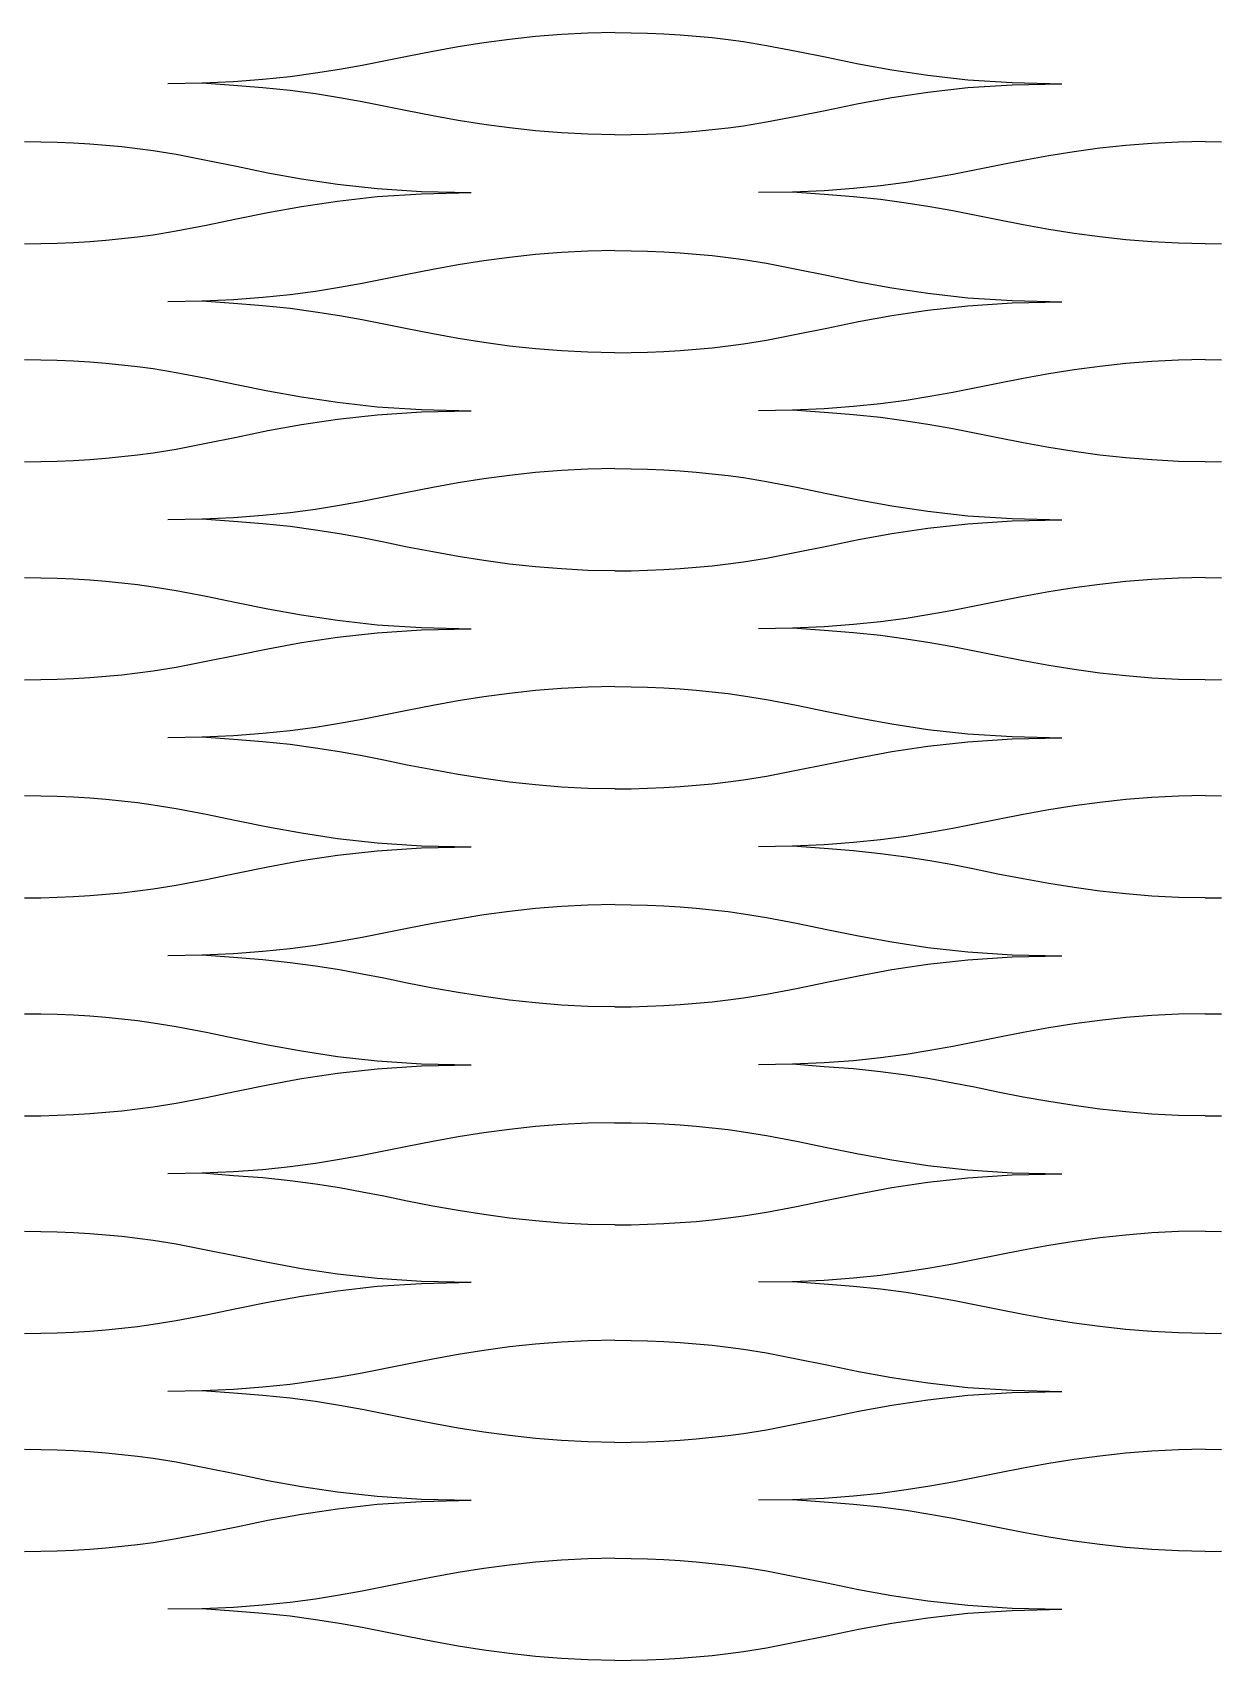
# Model space of a CAD drawing. Extents: x -52 to 52, y -74 to 74.
# Drawn here: x 0.18 to 26.18, y -36.51 to -0.68 of the extents above; entities that cross this region are included whole.
import ezdxf

# ---------------------------------------------------------------- set-up
doc = ezdxf.new("R2010")
doc.units = 0
doc.header["$MEASUREMENT"] = 0
doc.layers.get('0').update_dxf_attribs({"linetype": 'CONTINUOUS'})

msp = doc.modelspace()

# ---------------------------------------------------------------- linework, layer by layer
for p, q in [((11.826, -0.716), (11.251, -0.763)), ((12.408, -0.687), (11.826, -0.716)), ((13, -0.677), (12.408, -0.687)), ((13, -0.677), (13.361, -0.68)), ((13.361, -0.68), (13.722, -0.689)), ((13.722, -0.689), (14.082, -0.705)), ((14.082, -0.705), (14.44, -0.726)), ((9.554, -0.992), (8.993, -1.092)), ((10.117, -0.903), (9.554, -0.992)), ((10.682, -0.826), (10.117, -0.903)), ((11.251, -0.763), (10.682, -0.826)), ((14.44, -0.726), (14.795, -0.755)), ((14.795, -0.755), (15.146, -0.789)), ((15.146, -0.789), (15.494, -0.829)), ((15.494, -0.829), (15.837, -0.876)), ((15.837, -0.876), (16.341, -0.958)), ((16.341, -0.958), (17.004, -1.084)), ((7.439, -1.4), (6.939, -1.49)), ((7.917, -1.306), (7.439, -1.4)), ((8.431, -1.201), (7.917, -1.306)), ((8.993, -1.092), (8.431, -1.201)), ((17.004, -1.084), (17.672, -1.221)), ((17.672, -1.221), (18.364, -1.362)), ((18.364, -1.362), (19.099, -1.497)), ((3.913, -1.791), (3.161, -1.802)), ((4.608, -1.76), (3.913, -1.791)), ((4.608, -1.843), (3.913, -1.791)), ((5.252, -1.711), (4.608, -1.76)), ((5.852, -1.649), (5.252, -1.711)), ((6.412, -1.574), (5.852, -1.649)), ((6.939, -1.49), (6.412, -1.574)), ((19.099, -1.497), (19.895, -1.617)), ((19.895, -1.617), (20.771, -1.714)), ((20.771, -1.714), (21.746, -1.778)), ((21.746, -1.778), (22.839, -1.802)), ((5.252, -1.892), (4.608, -1.843)), ((5.852, -1.954), (5.252, -1.892)), ((6.412, -2.029), (5.852, -1.954)), ((6.939, -2.113), (6.412, -2.029)), ((7.439, -2.203), (6.939, -2.113)), ((18.364, -2.241), (19.099, -2.106)), ((19.099, -2.106), (19.895, -1.986)), ((19.895, -1.986), (20.771, -1.889)), ((20.771, -1.889), (21.746, -1.825)), ((21.746, -1.825), (22.839, -1.802)), ((7.917, -2.297), (7.439, -2.203)), ((8.431, -2.402), (7.917, -2.297)), ((8.993, -2.511), (8.431, -2.402)), ((17.004, -2.519), (17.672, -2.382)), ((17.672, -2.382), (18.364, -2.241)), ((9.554, -2.611), (8.993, -2.511)), ((10.117, -2.7), (9.554, -2.611)), ((10.682, -2.777), (10.117, -2.7)), ((11.251, -2.84), (10.682, -2.777)), ((11.826, -2.887), (11.251, -2.84)), ((14.44, -2.876), (14.795, -2.848)), ((14.795, -2.848), (15.146, -2.814)), ((15.146, -2.814), (15.494, -2.774)), ((15.494, -2.774), (15.837, -2.727)), ((15.837, -2.727), (16.341, -2.645)), ((16.341, -2.645), (17.004, -2.519)), ((0, -3.076), (0.361, -3.079)), ((0.361, -3.079), (0.722, -3.089)), ((0.722, -3.089), (1.082, -3.104)), ((1.082, -3.104), (1.44, -3.126)), ((1.44, -3.126), (1.795, -3.154)), ((1.795, -3.154), (2.146, -3.188)), ((2.146, -3.188), (2.494, -3.229)), ((12.408, -2.916), (11.826, -2.887)), ((13, -2.926), (12.408, -2.916)), ((13, -2.926), (13.361, -2.923)), ((13.361, -2.923), (13.722, -2.914)), ((13.722, -2.914), (14.082, -2.898)), ((14.082, -2.898), (14.44, -2.876)), ((24.251, -3.163), (23.682, -3.225)), ((24.826, -3.116), (24.251, -3.163)), ((25.408, -3.087), (24.826, -3.116)), ((26, -3.076), (25.408, -3.087)), ((26, -3.076), (26.361, -3.079)), ((2.494, -3.229), (2.837, -3.276)), ((2.837, -3.276), (3.341, -3.357)), ((3.341, -3.357), (4.004, -3.483)), ((4.004, -3.483), (4.672, -3.621)), ((21.993, -3.491), (21.431, -3.6)), ((22.554, -3.391), (21.993, -3.491)), ((23.117, -3.302), (22.554, -3.391)), ((23.682, -3.225), (23.117, -3.302)), ((4.672, -3.621), (5.364, -3.762)), ((5.364, -3.762), (6.099, -3.896)), ((6.099, -3.896), (6.895, -4.017)), ((19.939, -3.89), (19.412, -3.974)), ((20.439, -3.799), (19.939, -3.89)), ((20.917, -3.705), (20.439, -3.799)), ((21.431, -3.6), (20.917, -3.705)), ((6.895, -4.017), (7.771, -4.113)), ((6.895, -4.386), (7.771, -4.289)), ((7.771, -4.113), (8.746, -4.178)), ((7.771, -4.289), (8.746, -4.225)), ((8.746, -4.178), (9.839, -4.201)), ((8.746, -4.225), (9.839, -4.201)), ((16.913, -4.19), (16.161, -4.201)), ((17.608, -4.159), (16.913, -4.19)), ((17.608, -4.243), (16.913, -4.19)), ((18.252, -4.111), (17.608, -4.159)), ((18.252, -4.291), (17.608, -4.243)), ((18.852, -4.048), (18.252, -4.111)), ((18.852, -4.354), (18.252, -4.291)), ((19.412, -3.974), (18.852, -4.048)), ((4.672, -4.781), (5.364, -4.641)), ((5.364, -4.641), (6.099, -4.506)), ((6.099, -4.506), (6.895, -4.386)), ((19.412, -4.429), (18.852, -4.354)), ((19.939, -4.513), (19.412, -4.429)), ((20.439, -4.603), (19.939, -4.513)), ((20.917, -4.697), (20.439, -4.603)), ((3.341, -5.045), (4.004, -4.919)), ((4.004, -4.919), (4.672, -4.781)), ((21.431, -4.802), (20.917, -4.697)), ((21.993, -4.911), (21.431, -4.802)), ((22.554, -5.011), (21.993, -4.911)), ((23.117, -5.1), (22.554, -5.011)), ((0, -5.326), (0.361, -5.323)), ((0.361, -5.323), (0.722, -5.314)), ((0.722, -5.314), (1.082, -5.298)), ((1.082, -5.298), (1.44, -5.276)), ((1.44, -5.276), (1.795, -5.248)), ((1.795, -5.248), (2.146, -5.214)), ((2.146, -5.214), (2.494, -5.173)), ((2.494, -5.173), (2.837, -5.127)), ((2.837, -5.127), (3.341, -5.045)), ((23.682, -5.177), (23.117, -5.1)), ((24.251, -5.24), (23.682, -5.177)), ((24.826, -5.286), (24.251, -5.24)), ((25.408, -5.316), (24.826, -5.286)), ((26, -5.326), (25.408, -5.316)), ((26, -5.326), (26.361, -5.323)), ((10.117, -5.702), (9.554, -5.791)), ((10.682, -5.625), (10.117, -5.702)), ((11.251, -5.563), (10.682, -5.625)), ((11.826, -5.516), (11.251, -5.563)), ((12.408, -5.487), (11.826, -5.516)), ((13, -5.476), (12.408, -5.487)), ((13, -5.476), (13.361, -5.479)), ((13.361, -5.479), (13.722, -5.489)), ((13.722, -5.489), (14.082, -5.504)), ((14.082, -5.504), (14.44, -5.526)), ((14.44, -5.526), (14.795, -5.554)), ((14.795, -5.554), (15.146, -5.588)), ((15.146, -5.588), (15.494, -5.629)), ((15.494, -5.629), (15.837, -5.676)), ((15.837, -5.676), (16.341, -5.757)), ((8.431, -6), (7.917, -6.105)), ((8.993, -5.891), (8.431, -6)), ((9.554, -5.791), (8.993, -5.891)), ((16.341, -5.757), (17.004, -5.883)), ((17.004, -5.883), (17.672, -6.021)), ((17.672, -6.021), (18.364, -6.162)), ((5.852, -6.448), (5.252, -6.511)), ((6.412, -6.374), (5.852, -6.448)), ((6.939, -6.29), (6.412, -6.374)), ((7.439, -6.199), (6.939, -6.29)), ((7.917, -6.105), (7.439, -6.199)), ((18.364, -6.162), (19.099, -6.296)), ((19.099, -6.296), (19.895, -6.417)), ((19.895, -6.417), (20.771, -6.513)), ((3.913, -6.59), (3.161, -6.601)), ((4.608, -6.559), (3.913, -6.59)), ((4.608, -6.643), (3.913, -6.59)), ((5.252, -6.511), (4.608, -6.559)), ((5.252, -6.691), (4.608, -6.643)), ((5.852, -6.754), (5.252, -6.691)), ((6.412, -6.829), (5.852, -6.754)), ((19.099, -6.906), (19.895, -6.786)), ((19.895, -6.786), (20.771, -6.689)), ((20.771, -6.513), (21.746, -6.578)), ((20.771, -6.689), (21.746, -6.625)), ((21.746, -6.578), (22.839, -6.601)), ((21.746, -6.625), (22.839, -6.601)), ((6.939, -6.913), (6.412, -6.829)), ((7.439, -7.003), (6.939, -6.913)), ((7.917, -7.097), (7.439, -7.003)), ((8.431, -7.202), (7.917, -7.097)), ((17.672, -7.181), (18.364, -7.041)), ((18.364, -7.041), (19.099, -6.906)), ((8.993, -7.311), (8.431, -7.202)), ((9.554, -7.411), (8.993, -7.311)), ((10.117, -7.5), (9.554, -7.411)), ((10.682, -7.577), (10.117, -7.5)), ((15.837, -7.527), (16.341, -7.445)), ((16.341, -7.445), (17.004, -7.319)), ((17.004, -7.319), (17.672, -7.181)), ((0, -7.876), (0.361, -7.879)), ((0.361, -7.879), (0.722, -7.888)), ((11.251, -7.64), (10.682, -7.577)), ((11.826, -7.686), (11.251, -7.64)), ((12.408, -7.716), (11.826, -7.686)), ((13, -7.726), (12.408, -7.716)), ((13, -7.726), (13.361, -7.723)), ((13.361, -7.723), (13.722, -7.714)), ((13.722, -7.714), (14.082, -7.698)), ((14.082, -7.698), (14.44, -7.676)), ((14.44, -7.676), (14.795, -7.648)), ((14.795, -7.648), (15.146, -7.614)), ((15.146, -7.614), (15.494, -7.573)), ((15.494, -7.573), (15.837, -7.527)), ((26, -7.876), (25.408, -7.886)), ((26, -7.876), (26.361, -7.879)), ((0.722, -7.888), (1.082, -7.904)), ((1.082, -7.904), (1.44, -7.926)), ((1.44, -7.926), (1.795, -7.954)), ((1.795, -7.954), (2.146, -7.988)), ((2.146, -7.988), (2.494, -8.029)), ((2.494, -8.029), (2.837, -8.075)), ((2.837, -8.075), (3.341, -8.157)), ((3.341, -8.157), (4.004, -8.283)), ((22.554, -8.191), (21.993, -8.291)), ((23.117, -8.102), (22.554, -8.191)), ((23.682, -8.025), (23.117, -8.102)), ((24.251, -7.962), (23.682, -8.025)), ((24.826, -7.916), (24.251, -7.962)), ((25.408, -7.886), (24.826, -7.916)), ((4.004, -8.283), (4.672, -8.421)), ((4.672, -8.421), (5.364, -8.561)), ((5.364, -8.561), (6.099, -8.696)), ((20.439, -8.599), (19.939, -8.689)), ((20.917, -8.505), (20.439, -8.599)), ((21.431, -8.4), (20.917, -8.505)), ((21.993, -8.291), (21.431, -8.4)), ((6.099, -8.696), (6.895, -8.816)), ((6.895, -8.816), (7.771, -8.913)), ((7.771, -8.913), (8.746, -8.977)), ((17.608, -8.959), (16.913, -8.99)), ((18.252, -8.911), (17.608, -8.959)), ((18.852, -8.848), (18.252, -8.911)), ((19.412, -8.773), (18.852, -8.848)), ((19.939, -8.689), (19.412, -8.773)), ((5.364, -9.44), (6.099, -9.306)), ((6.099, -9.306), (6.895, -9.185)), ((6.895, -9.185), (7.771, -9.089)), ((7.771, -9.089), (8.746, -9.024)), ((8.746, -8.977), (9.839, -9.001)), ((8.746, -9.024), (9.839, -9.001)), ((16.913, -8.99), (16.161, -9.001)), ((17.608, -9.043), (16.913, -8.99)), ((18.252, -9.091), (17.608, -9.043)), ((18.852, -9.154), (18.252, -9.091)), ((19.412, -9.228), (18.852, -9.154)), ((19.939, -9.312), (19.412, -9.228)), ((20.439, -9.403), (19.939, -9.312)), ((4.004, -9.719), (4.672, -9.581)), ((4.672, -9.581), (5.364, -9.44)), ((20.917, -9.497), (20.439, -9.403)), ((21.431, -9.602), (20.917, -9.497)), ((21.993, -9.711), (21.431, -9.602)), ((1.795, -10.048), (2.146, -10.013)), ((2.146, -10.013), (2.494, -9.973)), ((2.494, -9.973), (2.837, -9.926)), ((2.837, -9.926), (3.341, -9.845)), ((3.341, -9.845), (4.004, -9.719)), ((22.554, -9.811), (21.993, -9.711)), ((23.117, -9.9), (22.554, -9.811)), ((23.682, -9.977), (23.117, -9.9)), ((24.251, -10.039), (23.682, -9.977)), ((0, -10.126), (0.361, -10.123)), ((0.361, -10.123), (0.722, -10.113)), ((0.722, -10.113), (1.082, -10.098)), ((1.082, -10.098), (1.44, -10.076)), ((1.44, -10.076), (1.795, -10.048)), ((11.251, -10.362), (10.682, -10.425)), ((11.826, -10.316), (11.251, -10.362)), ((12.408, -10.286), (11.826, -10.316)), ((13, -10.276), (12.408, -10.286)), ((13, -10.276), (13.361, -10.279)), ((13.361, -10.279), (13.722, -10.288)), ((13.722, -10.288), (14.082, -10.304)), ((14.082, -10.304), (14.44, -10.326)), ((14.44, -10.326), (14.795, -10.354)), ((14.795, -10.354), (15.146, -10.388)), ((15.146, -10.388), (15.494, -10.429)), ((24.826, -10.086), (24.251, -10.039)), ((25.408, -10.116), (24.826, -10.086)), ((26, -10.126), (25.408, -10.116)), ((26, -10.126), (26.361, -10.123)), ((8.993, -10.691), (8.431, -10.8)), ((9.554, -10.591), (8.993, -10.691)), ((10.117, -10.502), (9.554, -10.591)), ((10.682, -10.425), (10.117, -10.502)), ((15.494, -10.429), (15.837, -10.475)), ((15.837, -10.475), (16.341, -10.557)), ((16.341, -10.557), (17.004, -10.683)), ((17.004, -10.683), (17.672, -10.821)), ((6.939, -11.089), (6.412, -11.173)), ((7.439, -10.999), (6.939, -11.089)), ((7.917, -10.905), (7.439, -10.999)), ((8.431, -10.8), (7.917, -10.905)), ((17.672, -10.821), (18.364, -10.961)), ((18.364, -10.961), (19.099, -11.096)), ((19.099, -11.096), (19.895, -11.216)), ((3.913, -11.39), (3.161, -11.401)), ((4.608, -11.359), (3.913, -11.39)), ((4.608, -11.443), (3.913, -11.39)), ((5.252, -11.311), (4.608, -11.359)), ((5.252, -11.491), (4.608, -11.443)), ((5.852, -11.248), (5.252, -11.311)), ((6.412, -11.173), (5.852, -11.248)), ((19.895, -11.216), (20.771, -11.313)), ((20.771, -11.313), (21.746, -11.377)), ((20.771, -11.489), (21.746, -11.424)), ((21.746, -11.377), (22.839, -11.401)), ((21.746, -11.424), (22.839, -11.401)), ((5.852, -11.554), (5.252, -11.491)), ((6.412, -11.628), (5.852, -11.554)), ((6.939, -11.712), (6.412, -11.628)), ((7.439, -11.803), (6.939, -11.712)), ((7.917, -11.897), (7.439, -11.803)), ((18.364, -11.84), (19.099, -11.706)), ((19.099, -11.706), (19.895, -11.585)), ((19.895, -11.585), (20.771, -11.489)), ((8.431, -12.002), (7.917, -11.897)), ((8.993, -12.111), (8.431, -12.002)), ((9.554, -12.211), (8.993, -12.111)), ((16.341, -12.245), (17.004, -12.119)), ((17.004, -12.119), (17.672, -11.981)), ((17.672, -11.981), (18.364, -11.84)), ((10.117, -12.3), (9.554, -12.211)), ((10.682, -12.377), (10.117, -12.3)), ((11.251, -12.439), (10.682, -12.377)), ((11.826, -12.486), (11.251, -12.439)), ((12.408, -12.516), (11.826, -12.486)), ((13, -12.526), (12.408, -12.516)), ((13, -12.526), (13.361, -12.523)), ((13.361, -12.523), (13.722, -12.513)), ((13.722, -12.513), (14.082, -12.498)), ((14.082, -12.498), (14.44, -12.476)), ((14.44, -12.476), (14.795, -12.448)), ((14.795, -12.448), (15.146, -12.413)), ((15.146, -12.413), (15.494, -12.373)), ((15.494, -12.373), (15.837, -12.326)), ((15.837, -12.326), (16.341, -12.245)), ((0, -12.676), (0.361, -12.679)), ((0.361, -12.679), (0.722, -12.688)), ((0.722, -12.688), (1.082, -12.704)), ((1.082, -12.704), (1.44, -12.726)), ((1.44, -12.726), (1.795, -12.754)), ((1.795, -12.754), (2.146, -12.788)), ((2.146, -12.788), (2.494, -12.828)), ((2.494, -12.828), (2.837, -12.875)), ((2.837, -12.875), (3.341, -12.957)), ((23.682, -12.825), (23.117, -12.902)), ((24.251, -12.762), (23.682, -12.825)), ((24.826, -12.715), (24.251, -12.762)), ((25.408, -12.686), (24.826, -12.715)), ((26, -12.676), (25.408, -12.686)), ((26, -12.676), (26.361, -12.679)), ((3.341, -12.957), (4.004, -13.083)), ((4.004, -13.083), (4.672, -13.22)), ((4.672, -13.22), (5.364, -13.361)), ((21.431, -13.2), (20.917, -13.305)), ((21.993, -13.091), (21.431, -13.2)), ((22.554, -12.991), (21.993, -13.091)), ((23.117, -12.902), (22.554, -12.991)), ((5.364, -13.361), (6.099, -13.496)), ((6.099, -13.496), (6.895, -13.616)), ((6.895, -13.616), (7.771, -13.713)), ((19.412, -13.573), (18.852, -13.648)), ((19.939, -13.489), (19.412, -13.573)), ((20.439, -13.399), (19.939, -13.489)), ((20.917, -13.305), (20.439, -13.399)), ((6.895, -13.985), (7.771, -13.888)), ((7.771, -13.713), (8.746, -13.777)), ((7.771, -13.888), (8.746, -13.824)), ((8.746, -13.777), (9.839, -13.801)), ((8.746, -13.824), (9.839, -13.801)), ((16.913, -13.79), (16.161, -13.801)), ((17.608, -13.759), (16.913, -13.79)), ((17.608, -13.842), (16.913, -13.79)), ((18.252, -13.711), (17.608, -13.759)), ((18.252, -13.891), (17.608, -13.842)), ((18.852, -13.648), (18.252, -13.711)), ((18.852, -13.953), (18.252, -13.891)), ((19.412, -14.028), (18.852, -13.953)), ((4.672, -14.381), (5.364, -14.24)), ((5.364, -14.24), (6.099, -14.105)), ((6.099, -14.105), (6.895, -13.985)), ((19.939, -14.112), (19.412, -14.028)), ((20.439, -14.202), (19.939, -14.112)), ((20.917, -14.296), (20.439, -14.202)), ((21.431, -14.401), (20.917, -14.296)), ((2.837, -14.726), (3.341, -14.644)), ((3.341, -14.644), (4.004, -14.518)), ((4.004, -14.518), (4.672, -14.381)), ((21.993, -14.51), (21.431, -14.401)), ((22.554, -14.61), (21.993, -14.51)), ((23.117, -14.699), (22.554, -14.61)), ((0, -14.925), (0.361, -14.922)), ((0.361, -14.922), (0.722, -14.913)), ((0.722, -14.913), (1.082, -14.897)), ((1.082, -14.897), (1.44, -14.876)), ((1.44, -14.876), (1.795, -14.847)), ((1.795, -14.847), (2.146, -14.813)), ((2.146, -14.813), (2.494, -14.773)), ((2.494, -14.773), (2.837, -14.726)), ((23.682, -14.776), (23.117, -14.699)), ((24.251, -14.839), (23.682, -14.776)), ((24.826, -14.886), (24.251, -14.839)), ((25.408, -14.915), (24.826, -14.886)), ((26, -14.925), (25.408, -14.915)), ((26, -14.925), (26.361, -14.922)), ((9.554, -15.391), (8.993, -15.491)), ((10.117, -15.302), (9.554, -15.391)), ((10.682, -15.225), (10.117, -15.302)), ((11.251, -15.162), (10.682, -15.225)), ((11.826, -15.115), (11.251, -15.162)), ((12.408, -15.086), (11.826, -15.115)), ((13, -15.076), (12.408, -15.086)), ((13, -15.076), (13.361, -15.079)), ((13.361, -15.079), (13.722, -15.088)), ((13.722, -15.088), (14.082, -15.104)), ((14.082, -15.104), (14.44, -15.126)), ((14.44, -15.126), (14.795, -15.154)), ((14.795, -15.154), (15.146, -15.188)), ((15.146, -15.188), (15.494, -15.228)), ((15.494, -15.228), (15.837, -15.275)), ((15.837, -15.275), (16.341, -15.357)), ((16.341, -15.357), (17.004, -15.483)), ((7.917, -15.705), (7.439, -15.799)), ((8.431, -15.6), (7.917, -15.705)), ((8.993, -15.491), (8.431, -15.6)), ((17.004, -15.483), (17.672, -15.62)), ((17.672, -15.62), (18.364, -15.761)), ((18.364, -15.761), (19.099, -15.896)), ((5.252, -16.111), (4.608, -16.159)), ((5.852, -16.048), (5.252, -16.111)), ((6.412, -15.973), (5.852, -16.048)), ((6.939, -15.889), (6.412, -15.973)), ((7.439, -15.799), (6.939, -15.889)), ((19.099, -15.896), (19.895, -16.016)), ((19.895, -16.016), (20.771, -16.113)), ((20.771, -16.113), (21.746, -16.177)), ((3.913, -16.19), (3.161, -16.201)), ((4.608, -16.159), (3.913, -16.19)), ((4.608, -16.242), (3.913, -16.19)), ((5.252, -16.291), (4.608, -16.242)), ((5.852, -16.353), (5.252, -16.291)), ((6.412, -16.428), (5.852, -16.353)), ((6.939, -16.512), (6.412, -16.428)), ((19.099, -16.505), (19.895, -16.385)), ((19.895, -16.385), (20.771, -16.288)), ((20.771, -16.288), (21.746, -16.224)), ((21.746, -16.177), (22.839, -16.201)), ((21.746, -16.224), (22.839, -16.201)), ((7.439, -16.602), (6.939, -16.512)), ((7.917, -16.696), (7.439, -16.602)), ((8.431, -16.801), (7.917, -16.696)), ((8.993, -16.91), (8.431, -16.801)), ((17.004, -16.918), (17.672, -16.781)), ((17.672, -16.781), (18.364, -16.64)), ((18.364, -16.64), (19.099, -16.505)), ((9.554, -17.01), (8.993, -16.91)), ((10.117, -17.099), (9.554, -17.01)), ((10.682, -17.176), (10.117, -17.099)), ((11.251, -17.239), (10.682, -17.176)), ((15.146, -17.213), (15.494, -17.173)), ((15.494, -17.173), (15.837, -17.126)), ((15.837, -17.126), (16.341, -17.044)), ((16.341, -17.044), (17.004, -16.918)), ((0, -17.475), (0.361, -17.479)), ((0.361, -17.479), (0.722, -17.488)), ((0.722, -17.488), (1.082, -17.503)), ((1.082, -17.503), (1.44, -17.525)), ((1.44, -17.525), (1.795, -17.553)), ((1.795, -17.553), (2.146, -17.587)), ((11.826, -17.286), (11.251, -17.239)), ((12.408, -17.315), (11.826, -17.286)), ((13, -17.325), (12.408, -17.315)), ((13, -17.325), (13.361, -17.322)), ((13.361, -17.322), (13.722, -17.313)), ((13.722, -17.313), (14.082, -17.297)), ((14.082, -17.297), (14.44, -17.276)), ((14.44, -17.276), (14.795, -17.247)), ((14.795, -17.247), (15.146, -17.213)), ((24.826, -17.515), (24.251, -17.562)), ((25.408, -17.486), (24.826, -17.515)), ((26, -17.475), (25.408, -17.486)), ((26, -17.475), (26.361, -17.479)), ((2.146, -17.587), (2.494, -17.628)), ((2.494, -17.628), (2.837, -17.675)), ((2.837, -17.675), (3.341, -17.756)), ((3.341, -17.756), (4.004, -17.882)), ((4.004, -17.882), (4.672, -18.02)), ((21.993, -17.89), (21.431, -17.999)), ((22.554, -17.791), (21.993, -17.89)), ((23.117, -17.701), (22.554, -17.791)), ((23.682, -17.625), (23.117, -17.701)), ((24.251, -17.562), (23.682, -17.625)), ((4.672, -18.02), (5.364, -18.161)), ((5.364, -18.161), (6.099, -18.295)), ((20.439, -18.198), (19.939, -18.289)), ((20.917, -18.104), (20.439, -18.198)), ((21.431, -17.999), (20.917, -18.104)), ((6.099, -18.295), (6.895, -18.416)), ((6.895, -18.416), (7.771, -18.512)), ((7.771, -18.512), (8.746, -18.577)), ((7.771, -18.688), (8.746, -18.624)), ((8.746, -18.577), (9.839, -18.6)), ((8.746, -18.624), (9.839, -18.6)), ((16.913, -18.589), (16.161, -18.6)), ((17.608, -18.558), (16.913, -18.589)), ((17.608, -18.642), (16.913, -18.589)), ((18.252, -18.51), (17.608, -18.558)), ((18.852, -18.447), (18.252, -18.51)), ((19.412, -18.373), (18.852, -18.447)), ((19.939, -18.289), (19.412, -18.373)), ((5.364, -19.04), (6.099, -18.905)), ((6.099, -18.905), (6.895, -18.785)), ((6.895, -18.785), (7.771, -18.688)), ((18.252, -18.69), (17.608, -18.642)), ((18.852, -18.753), (18.252, -18.69)), ((19.412, -18.828), (18.852, -18.753)), ((19.939, -18.912), (19.412, -18.828)), ((20.439, -19.002), (19.939, -18.912)), ((3.341, -19.444), (4.004, -19.318)), ((4.004, -19.318), (4.672, -19.18)), ((4.672, -19.18), (5.364, -19.04)), ((20.917, -19.096), (20.439, -19.002)), ((21.431, -19.201), (20.917, -19.096)), ((21.993, -19.31), (21.431, -19.201)), ((22.554, -19.41), (21.993, -19.31)), ((0.722, -19.713), (1.082, -19.697)), ((1.082, -19.697), (1.44, -19.675)), ((1.44, -19.675), (1.795, -19.647)), ((1.795, -19.647), (2.146, -19.613)), ((2.146, -19.613), (2.494, -19.572)), ((2.494, -19.572), (2.837, -19.526)), ((2.837, -19.526), (3.341, -19.444)), ((23.117, -19.499), (22.554, -19.41)), ((23.682, -19.576), (23.117, -19.499)), ((24.251, -19.639), (23.682, -19.576)), ((24.826, -19.686), (24.251, -19.639)), ((25.408, -19.715), (24.826, -19.686)), ((0, -19.725), (0.361, -19.722)), ((0.361, -19.722), (0.722, -19.713)), ((10.682, -20.025), (10.117, -20.101)), ((11.251, -19.962), (10.682, -20.025)), ((11.826, -19.915), (11.251, -19.962)), ((12.408, -19.886), (11.826, -19.915)), ((13, -19.875), (12.408, -19.886)), ((13, -19.875), (13.361, -19.879)), ((13.361, -19.879), (13.722, -19.888)), ((13.722, -19.888), (14.082, -19.903)), ((14.082, -19.903), (14.44, -19.925)), ((14.44, -19.925), (14.795, -19.953)), ((14.795, -19.953), (15.146, -19.987)), ((15.146, -19.987), (15.494, -20.028)), ((15.494, -20.028), (15.837, -20.075)), ((26, -19.725), (25.408, -19.715)), ((26, -19.725), (26.361, -19.722)), ((8.431, -20.399), (7.917, -20.504)), ((8.993, -20.29), (8.431, -20.399)), ((9.554, -20.191), (8.993, -20.29)), ((10.117, -20.101), (9.554, -20.191)), ((15.837, -20.075), (16.341, -20.156)), ((16.341, -20.156), (17.004, -20.282)), ((17.004, -20.282), (17.672, -20.42)), ((17.672, -20.42), (18.364, -20.561)), ((6.412, -20.773), (5.852, -20.847)), ((6.939, -20.689), (6.412, -20.773)), ((7.439, -20.598), (6.939, -20.689)), ((7.917, -20.504), (7.439, -20.598)), ((18.364, -20.561), (19.099, -20.695)), ((19.099, -20.695), (19.895, -20.816)), ((3.913, -20.989), (3.161, -21)), ((4.608, -20.958), (3.913, -20.989)), ((4.608, -21.042), (3.913, -20.989)), ((5.252, -20.91), (4.608, -20.958)), ((5.252, -21.09), (4.608, -21.042)), ((5.852, -20.847), (5.252, -20.91)), ((5.852, -21.153), (5.252, -21.09)), ((19.895, -20.816), (20.771, -20.912)), ((19.895, -21.185), (20.771, -21.088)), ((20.771, -20.912), (21.746, -20.977)), ((20.771, -21.088), (21.746, -21.024)), ((21.746, -20.977), (22.839, -21)), ((21.746, -21.024), (22.839, -21)), ((6.412, -21.228), (5.852, -21.153)), ((6.939, -21.312), (6.412, -21.228)), ((7.439, -21.402), (6.939, -21.312)), ((7.917, -21.496), (7.439, -21.402)), ((8.431, -21.601), (7.917, -21.496)), ((17.672, -21.58), (18.364, -21.44)), ((18.364, -21.44), (19.099, -21.305)), ((19.099, -21.305), (19.895, -21.185)), ((8.993, -21.71), (8.431, -21.601)), ((9.554, -21.81), (8.993, -21.71)), ((10.117, -21.899), (9.554, -21.81)), ((15.837, -21.926), (16.341, -21.844)), ((16.341, -21.844), (17.004, -21.718)), ((17.004, -21.718), (17.672, -21.58)), ((10.682, -21.976), (10.117, -21.899)), ((11.251, -22.039), (10.682, -21.976)), ((11.826, -22.086), (11.251, -22.039)), ((12.408, -22.115), (11.826, -22.086)), ((13, -22.125), (12.408, -22.115)), ((13, -22.125), (13.361, -22.122)), ((13.361, -22.122), (13.722, -22.113)), ((13.722, -22.113), (14.082, -22.097)), ((14.082, -22.097), (14.44, -22.075)), ((14.44, -22.075), (14.795, -22.047)), ((14.795, -22.047), (15.146, -22.013)), ((15.146, -22.013), (15.494, -21.972)), ((15.494, -21.972), (15.837, -21.926)), ((0, -22.275), (0.361, -22.278)), ((0.361, -22.278), (0.722, -22.288)), ((0.722, -22.288), (1.082, -22.303)), ((1.082, -22.303), (1.44, -22.325)), ((1.44, -22.325), (1.795, -22.353)), ((1.795, -22.353), (2.146, -22.387)), ((2.146, -22.387), (2.494, -22.428)), ((2.494, -22.428), (2.837, -22.474)), ((2.837, -22.474), (3.341, -22.556)), ((3.341, -22.556), (4.004, -22.682)), ((23.117, -22.501), (22.554, -22.59)), ((23.682, -22.424), (23.117, -22.501)), ((24.251, -22.362), (23.682, -22.424)), ((24.826, -22.315), (24.251, -22.362)), ((25.408, -22.285), (24.826, -22.315)), ((26, -22.275), (25.408, -22.285)), ((26, -22.275), (26.361, -22.278)), ((4.004, -22.682), (4.672, -22.82)), ((4.672, -22.82), (5.364, -22.96)), ((20.917, -22.904), (20.439, -22.998)), ((21.431, -22.799), (20.917, -22.904)), ((21.993, -22.69), (21.431, -22.799)), ((22.554, -22.59), (21.993, -22.69)), ((5.364, -22.96), (6.099, -23.095)), ((6.099, -23.095), (6.895, -23.215)), ((6.895, -23.215), (7.771, -23.312)), ((18.852, -23.247), (18.252, -23.31)), ((19.412, -23.172), (18.852, -23.247)), ((19.939, -23.089), (19.412, -23.172)), ((20.439, -22.998), (19.939, -23.089)), ((6.099, -23.705), (6.895, -23.585)), ((6.895, -23.585), (7.771, -23.488)), ((7.771, -23.312), (8.746, -23.376)), ((7.771, -23.488), (8.746, -23.423)), ((8.746, -23.376), (9.839, -23.4)), ((8.746, -23.423), (9.839, -23.4)), ((16.913, -23.389), (16.161, -23.4)), ((17.608, -23.358), (16.913, -23.389)), ((17.608, -23.442), (16.913, -23.389)), ((18.252, -23.31), (17.608, -23.358)), ((18.252, -23.49), (17.608, -23.442)), ((18.852, -23.553), (18.252, -23.49)), ((19.412, -23.627), (18.852, -23.553)), ((19.939, -23.711), (19.412, -23.627)), ((4.004, -24.118), (4.672, -23.98)), ((4.672, -23.98), (5.364, -23.839)), ((5.364, -23.839), (6.099, -23.705)), ((20.439, -23.802), (19.939, -23.711)), ((20.917, -23.896), (20.439, -23.802)), ((21.431, -24.001), (20.917, -23.896)), ((21.993, -24.11), (21.431, -24.001)), ((2.494, -24.372), (2.837, -24.325)), ((2.837, -24.325), (3.341, -24.244)), ((3.341, -24.244), (4.004, -24.118)), ((22.554, -24.21), (21.993, -24.11)), ((23.117, -24.299), (22.554, -24.21)), ((23.682, -24.376), (23.117, -24.299)), ((0, -24.525), (0.361, -24.522)), ((0.361, -24.522), (0.722, -24.512)), ((0.722, -24.512), (1.082, -24.497)), ((1.082, -24.497), (1.44, -24.475)), ((1.44, -24.475), (1.795, -24.447)), ((1.795, -24.447), (2.146, -24.413)), ((2.146, -24.413), (2.494, -24.372)), ((11.826, -24.715), (11.251, -24.762)), ((12.408, -24.685), (11.826, -24.715)), ((13, -24.675), (12.408, -24.685)), ((13, -24.675), (13.361, -24.678)), ((13.361, -24.678), (13.722, -24.688)), ((13.722, -24.688), (14.082, -24.703)), ((14.082, -24.703), (14.44, -24.725)), ((14.44, -24.725), (14.795, -24.753)), ((24.251, -24.438), (23.682, -24.376)), ((24.826, -24.485), (24.251, -24.438)), ((25.408, -24.515), (24.826, -24.485)), ((26, -24.525), (25.408, -24.515)), ((26, -24.525), (26.361, -24.522)), ((9.554, -24.99), (8.993, -25.09)), ((10.117, -24.901), (9.554, -24.99)), ((10.682, -24.824), (10.117, -24.901)), ((11.251, -24.762), (10.682, -24.824)), ((14.795, -24.753), (15.146, -24.787)), ((15.146, -24.787), (15.494, -24.828)), ((15.494, -24.828), (15.837, -24.874)), ((15.837, -24.874), (16.341, -24.956)), ((16.341, -24.956), (17.004, -25.082)), ((17.004, -25.082), (17.672, -25.22)), ((7.439, -25.398), (6.939, -25.489)), ((7.917, -25.304), (7.439, -25.398)), ((8.431, -25.199), (7.917, -25.304)), ((8.993, -25.09), (8.431, -25.199)), ((17.672, -25.22), (18.364, -25.36)), ((18.364, -25.36), (19.099, -25.495)), ((3.913, -25.789), (3.161, -25.8)), ((4.608, -25.758), (3.913, -25.789)), ((4.608, -25.842), (3.913, -25.789)), ((5.252, -25.71), (4.608, -25.758)), ((5.852, -25.647), (5.252, -25.71)), ((6.412, -25.572), (5.852, -25.647)), ((6.939, -25.489), (6.412, -25.572)), ((19.099, -25.495), (19.895, -25.615)), ((19.895, -25.615), (20.771, -25.712)), ((20.771, -25.712), (21.746, -25.776)), ((21.746, -25.776), (22.839, -25.8)), ((21.746, -25.823), (22.839, -25.8)), ((5.252, -25.89), (4.608, -25.842)), ((5.852, -25.953), (5.252, -25.89)), ((6.412, -26.027), (5.852, -25.953)), ((6.939, -26.111), (6.412, -26.027)), ((7.439, -26.202), (6.939, -26.111)), ((18.364, -26.239), (19.099, -26.105)), ((19.099, -26.105), (19.895, -25.985)), ((19.895, -25.985), (20.771, -25.888)), ((20.771, -25.888), (21.746, -25.823)), ((7.917, -26.296), (7.439, -26.202)), ((8.431, -26.401), (7.917, -26.296)), ((8.993, -26.51), (8.431, -26.401)), ((9.554, -26.61), (8.993, -26.51)), ((16.341, -26.644), (17.004, -26.518)), ((17.004, -26.518), (17.672, -26.38)), ((17.672, -26.38), (18.364, -26.239)), ((10.117, -26.699), (9.554, -26.61)), ((10.682, -26.776), (10.117, -26.699)), ((11.251, -26.838), (10.682, -26.776)), ((11.826, -26.885), (11.251, -26.838)), ((14.082, -26.897), (14.44, -26.875)), ((14.44, -26.875), (14.795, -26.847)), ((14.795, -26.847), (15.146, -26.813)), ((15.146, -26.813), (15.494, -26.772)), ((15.494, -26.772), (15.837, -26.725)), ((15.837, -26.725), (16.341, -26.644)), ((0, -27.064), (0.361, -27.067)), ((0.361, -27.067), (0.722, -27.076)), ((0.722, -27.076), (1.082, -27.092)), ((1.082, -27.092), (1.44, -27.114)), ((1.44, -27.114), (1.795, -27.142)), ((1.795, -27.142), (2.146, -27.176)), ((2.146, -27.176), (2.494, -27.216)), ((2.494, -27.216), (2.837, -27.263)), ((12.408, -26.915), (11.826, -26.885)), ((13, -26.925), (12.408, -26.915)), ((13, -26.925), (13.361, -26.922)), ((13.361, -26.922), (13.722, -26.912)), ((13.722, -26.912), (14.082, -26.897)), ((23.682, -27.213), (23.117, -27.29)), ((24.251, -27.15), (23.682, -27.213)), ((24.826, -27.103), (24.251, -27.15)), ((25.408, -27.074), (24.826, -27.103)), ((26, -27.064), (25.408, -27.074)), ((26, -27.064), (26.361, -27.067)), ((2.837, -27.263), (3.341, -27.345)), ((3.341, -27.345), (4.004, -27.471)), ((4.004, -27.471), (4.672, -27.608)), ((21.431, -27.588), (20.917, -27.693)), ((21.993, -27.479), (21.431, -27.588)), ((22.554, -27.379), (21.993, -27.479)), ((23.117, -27.29), (22.554, -27.379)), ((4.672, -27.608), (5.364, -27.749)), ((5.364, -27.749), (6.099, -27.884)), ((6.099, -27.884), (6.895, -28.004)), ((19.939, -27.877), (19.412, -27.961)), ((20.439, -27.787), (19.939, -27.877)), ((20.917, -27.693), (20.439, -27.787)), ((6.895, -28.004), (7.771, -28.101)), ((6.895, -28.373), (7.771, -28.277)), ((7.771, -28.101), (8.746, -28.165)), ((7.771, -28.277), (8.746, -28.212)), ((8.746, -28.165), (9.839, -28.189)), ((8.746, -28.212), (9.839, -28.189)), ((16.913, -28.178), (16.161, -28.189)), ((17.608, -28.147), (16.913, -28.178)), ((17.608, -28.23), (16.913, -28.178)), ((18.252, -28.099), (17.608, -28.147)), ((18.252, -28.279), (17.608, -28.23)), ((18.852, -28.036), (18.252, -28.099)), ((18.852, -28.341), (18.252, -28.279)), ((19.412, -27.961), (18.852, -28.036)), ((4.672, -28.769), (5.364, -28.628)), ((5.364, -28.628), (6.099, -28.493)), ((6.099, -28.493), (6.895, -28.373)), ((19.412, -28.416), (18.852, -28.341)), ((19.939, -28.5), (19.412, -28.416)), ((20.439, -28.59), (19.939, -28.5)), ((20.917, -28.685), (20.439, -28.59)), ((3.341, -29.033), (4.004, -28.907)), ((4.004, -28.907), (4.672, -28.769)), ((21.431, -28.789), (20.917, -28.685)), ((21.993, -28.898), (21.431, -28.789)), ((22.554, -28.998), (21.993, -28.898)), ((23.117, -29.088), (22.554, -28.998)), ((0, -29.314), (0.361, -29.31)), ((0.361, -29.31), (0.722, -29.301)), ((0.722, -29.301), (1.082, -29.285)), ((1.082, -29.285), (1.44, -29.264)), ((1.44, -29.264), (1.795, -29.236)), ((1.795, -29.236), (2.146, -29.201)), ((2.146, -29.201), (2.494, -29.161)), ((2.494, -29.161), (2.837, -29.114)), ((2.837, -29.114), (3.341, -29.033)), ((23.682, -29.164), (23.117, -29.088)), ((24.251, -29.227), (23.682, -29.164)), ((24.826, -29.274), (24.251, -29.227)), ((25.408, -29.303), (24.826, -29.274)), ((26, -29.314), (25.408, -29.303)), ((26, -29.314), (26.361, -29.31)), ((10.117, -29.69), (9.554, -29.779)), ((10.682, -29.613), (10.117, -29.69)), ((11.251, -29.55), (10.682, -29.613)), ((11.826, -29.503), (11.251, -29.55)), ((12.408, -29.474), (11.826, -29.503)), ((13, -29.464), (12.408, -29.474)), ((13, -29.464), (13.361, -29.467)), ((13.361, -29.467), (13.722, -29.476)), ((13.722, -29.476), (14.082, -29.492)), ((14.082, -29.492), (14.44, -29.514)), ((14.44, -29.514), (14.795, -29.542)), ((14.795, -29.542), (15.146, -29.576)), ((15.146, -29.576), (15.494, -29.616)), ((15.494, -29.616), (15.837, -29.663)), ((15.837, -29.663), (16.341, -29.745)), ((7.917, -30.093), (7.439, -30.187)), ((8.431, -29.988), (7.917, -30.093)), ((8.993, -29.879), (8.431, -29.988)), ((9.554, -29.779), (8.993, -29.879)), ((16.341, -29.745), (17.004, -29.871)), ((17.004, -29.871), (17.672, -30.008)), ((17.672, -30.008), (18.364, -30.149)), ((5.852, -30.436), (5.252, -30.499)), ((6.412, -30.361), (5.852, -30.436)), ((6.939, -30.277), (6.412, -30.361)), ((7.439, -30.187), (6.939, -30.277)), ((18.364, -30.149), (19.099, -30.284)), ((19.099, -30.284), (19.895, -30.404)), ((19.895, -30.404), (20.771, -30.501)), ((3.913, -30.578), (3.161, -30.589)), ((4.608, -30.547), (3.913, -30.578)), ((4.608, -30.63), (3.913, -30.578)), ((5.252, -30.499), (4.608, -30.547)), ((5.252, -30.679), (4.608, -30.63)), ((5.852, -30.741), (5.252, -30.679)), ((6.412, -30.816), (5.852, -30.741)), ((6.939, -30.9), (6.412, -30.816)), ((19.099, -30.893), (19.895, -30.773)), ((19.895, -30.773), (20.771, -30.677)), ((20.771, -30.501), (21.746, -30.565)), ((20.771, -30.677), (21.746, -30.612)), ((21.746, -30.565), (22.839, -30.589)), ((21.746, -30.612), (22.839, -30.589)), ((7.439, -30.99), (6.939, -30.9)), ((7.917, -31.085), (7.439, -30.99)), ((8.431, -31.189), (7.917, -31.085)), ((17.004, -31.307), (17.672, -31.169)), ((17.672, -31.169), (18.364, -31.028)), ((18.364, -31.028), (19.099, -30.893)), ((8.993, -31.298), (8.431, -31.189)), ((9.554, -31.398), (8.993, -31.298)), ((10.117, -31.488), (9.554, -31.398)), ((10.682, -31.564), (10.117, -31.488)), ((15.494, -31.561), (15.837, -31.514)), ((15.837, -31.514), (16.341, -31.433)), ((16.341, -31.433), (17.004, -31.307)), ((0, -31.864), (0.361, -31.867)), ((0.361, -31.867), (0.722, -31.876)), ((0.722, -31.876), (1.082, -31.892)), ((1.082, -31.892), (1.44, -31.913)), ((11.251, -31.627), (10.682, -31.564)), ((11.826, -31.674), (11.251, -31.627)), ((12.408, -31.703), (11.826, -31.674)), ((13, -31.714), (12.408, -31.703)), ((13, -31.714), (13.361, -31.71)), ((13.361, -31.71), (13.722, -31.701)), ((13.722, -31.701), (14.082, -31.685)), ((14.082, -31.685), (14.44, -31.664)), ((14.44, -31.664), (14.795, -31.636)), ((14.795, -31.636), (15.146, -31.601)), ((15.146, -31.601), (15.494, -31.561)), ((25.408, -31.874), (24.826, -31.903)), ((26, -31.864), (25.408, -31.874)), ((26, -31.864), (26.361, -31.867)), ((1.44, -31.913), (1.795, -31.941)), ((1.795, -31.941), (2.146, -31.976)), ((2.146, -31.976), (2.494, -32.016)), ((2.494, -32.016), (2.837, -32.063)), ((2.837, -32.063), (3.341, -32.144)), ((3.341, -32.144), (4.004, -32.27)), ((22.554, -32.179), (21.993, -32.279)), ((23.117, -32.089), (22.554, -32.179)), ((23.682, -32.013), (23.117, -32.089)), ((24.251, -31.95), (23.682, -32.013)), ((24.826, -31.903), (24.251, -31.95)), ((4.004, -32.27), (4.672, -32.408)), ((4.672, -32.408), (5.364, -32.549)), ((5.364, -32.549), (6.099, -32.684)), ((20.439, -32.587), (19.939, -32.677)), ((20.917, -32.493), (20.439, -32.587)), ((21.431, -32.388), (20.917, -32.493)), ((21.993, -32.279), (21.431, -32.388)), ((6.099, -32.684), (6.895, -32.804)), ((6.895, -32.804), (7.771, -32.9)), ((7.771, -32.9), (8.746, -32.965)), ((8.746, -32.965), (9.839, -32.988)), ((17.608, -32.947), (16.913, -32.977)), ((18.252, -32.898), (17.608, -32.947)), ((18.852, -32.836), (18.252, -32.898)), ((19.412, -32.761), (18.852, -32.836)), ((19.939, -32.677), (19.412, -32.761)), ((5.364, -33.428), (6.099, -33.293)), ((6.099, -33.293), (6.895, -33.173)), ((6.895, -33.173), (7.771, -33.076)), ((7.771, -33.076), (8.746, -33.012)), ((8.746, -33.012), (9.839, -32.988)), ((16.913, -32.977), (16.161, -32.988)), ((17.608, -33.03), (16.913, -32.977)), ((18.252, -33.078), (17.608, -33.03)), ((18.852, -33.141), (18.252, -33.078)), ((19.412, -33.216), (18.852, -33.141)), ((19.939, -33.3), (19.412, -33.216)), ((20.439, -33.39), (19.939, -33.3)), ((4.004, -33.706), (4.672, -33.569)), ((4.672, -33.569), (5.364, -33.428)), ((20.917, -33.484), (20.439, -33.39)), ((21.431, -33.589), (20.917, -33.484)), ((21.993, -33.698), (21.431, -33.589)), ((1.44, -34.063), (1.795, -34.035)), ((1.795, -34.035), (2.146, -34.001)), ((2.146, -34.001), (2.494, -33.96)), ((2.494, -33.96), (2.837, -33.914)), ((2.837, -33.914), (3.341, -33.832)), ((3.341, -33.832), (4.004, -33.706)), ((22.554, -33.798), (21.993, -33.698)), ((23.117, -33.887), (22.554, -33.798)), ((23.682, -33.964), (23.117, -33.887)), ((24.251, -34.027), (23.682, -33.964)), ((24.826, -34.074), (24.251, -34.027)), ((0, -34.113), (0.361, -34.11)), ((0.361, -34.11), (0.722, -34.101)), ((0.722, -34.101), (1.082, -34.085)), ((1.082, -34.085), (1.44, -34.063)), ((11.251, -34.35), (10.682, -34.413)), ((11.826, -34.303), (11.251, -34.35)), ((12.408, -34.274), (11.826, -34.303)), ((13, -34.264), (12.408, -34.274)), ((13, -34.264), (13.361, -34.267)), ((13.361, -34.267), (13.722, -34.276)), ((13.722, -34.276), (14.082, -34.292)), ((14.082, -34.292), (14.44, -34.313)), ((14.44, -34.313), (14.795, -34.341)), ((14.795, -34.341), (15.146, -34.376)), ((15.146, -34.376), (15.494, -34.416)), ((25.408, -34.103), (24.826, -34.074)), ((26, -34.113), (25.408, -34.103)), ((26, -34.113), (26.361, -34.11)), ((8.993, -34.679), (8.431, -34.788)), ((9.554, -34.579), (8.993, -34.679)), ((10.117, -34.489), (9.554, -34.579)), ((10.682, -34.413), (10.117, -34.489)), ((15.494, -34.416), (15.837, -34.463)), ((15.837, -34.463), (16.341, -34.544)), ((16.341, -34.544), (17.004, -34.67)), ((17.004, -34.67), (17.672, -34.808)), ((6.939, -35.077), (6.412, -35.161)), ((7.439, -34.987), (6.939, -35.077)), ((7.917, -34.893), (7.439, -34.987)), ((8.431, -34.788), (7.917, -34.893)), ((17.672, -34.808), (18.364, -34.949)), ((18.364, -34.949), (19.099, -35.084)), ((19.099, -35.084), (19.895, -35.204)), ((3.913, -35.377), (3.161, -35.388)), ((4.608, -35.347), (3.913, -35.377)), ((4.608, -35.43), (3.913, -35.377)), ((5.252, -35.298), (4.608, -35.347)), ((5.252, -35.478), (4.608, -35.43)), ((5.852, -35.236), (5.252, -35.298)), ((6.412, -35.161), (5.852, -35.236)), ((19.895, -35.204), (20.771, -35.3)), ((19.895, -35.573), (20.771, -35.476)), ((20.771, -35.3), (21.746, -35.365)), ((20.771, -35.476), (21.746, -35.412)), ((21.746, -35.365), (22.839, -35.388)), ((21.746, -35.412), (22.839, -35.388)), ((5.852, -35.541), (5.252, -35.478)), ((6.412, -35.616), (5.852, -35.541)), ((6.939, -35.7), (6.412, -35.616)), ((7.439, -35.79), (6.939, -35.7)), ((7.917, -35.884), (7.439, -35.79)), ((17.672, -35.969), (18.364, -35.828)), ((18.364, -35.828), (19.099, -35.693)), ((19.099, -35.693), (19.895, -35.573)), ((8.431, -35.989), (7.917, -35.884)), ((8.993, -36.098), (8.431, -35.989)), ((9.554, -36.198), (8.993, -36.098)), ((16.341, -36.232), (17.004, -36.106)), ((17.004, -36.106), (17.672, -35.969)), ((10.117, -36.287), (9.554, -36.198)), ((10.682, -36.364), (10.117, -36.287)), ((11.251, -36.427), (10.682, -36.364)), ((11.826, -36.474), (11.251, -36.427)), ((12.408, -36.503), (11.826, -36.474)), ((13, -36.513), (12.408, -36.503)), ((13, -36.513), (13.361, -36.51)), ((13.361, -36.51), (13.722, -36.501)), ((13.722, -36.501), (14.082, -36.485)), ((14.082, -36.485), (14.44, -36.463)), ((14.44, -36.463), (14.795, -36.435)), ((14.795, -36.435), (15.146, -36.401)), ((15.146, -36.401), (15.494, -36.36)), ((15.494, -36.36), (15.837, -36.314)), ((15.837, -36.314), (16.341, -36.232))]:
    msp.add_line(p, q)

doc.saveas('drawing.dxf')
